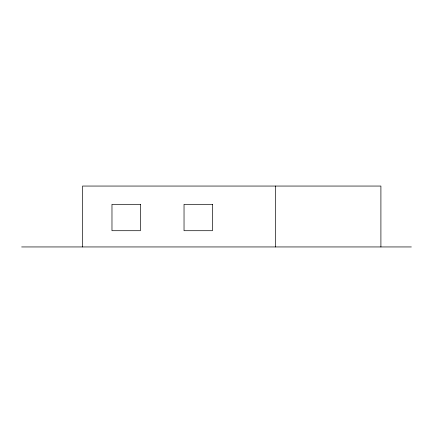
<?xml version="1.0" encoding="UTF-8"?>
<svg xmlns="http://www.w3.org/2000/svg" width="433" height="433" viewBox="0 0 433 433"><rect width="100%" height="100%" fill="white"/><g stroke="black" fill="none" stroke-linecap="round" stroke-linejoin="round"><path stroke-width="0.65" d="M21.65 246.945L411.35 246.945M380.905 246.945L380.905 186.055L82.546 186.055L82.546 246.945M275.356 186.055L275.356 246.945M140.395 204.322L111.974 204.322L111.974 230.708L140.395 230.708L140.395 204.322M212.451 204.322L184.036 204.322L184.036 230.708L212.451 230.708L212.451 204.322"/></g></svg>
